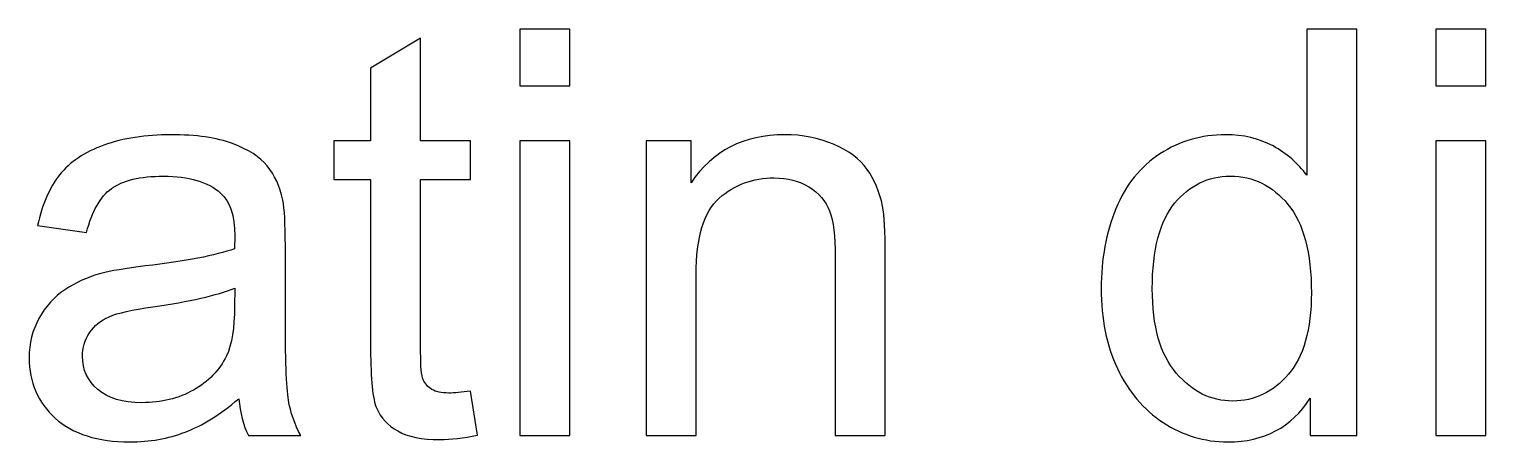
# Model space of a CAD drawing. Header units: centimetres. Extents: x -93 to 10, y -23 to 17.
# Drawn here: x -2.479 to 1.863, y -1.681 to -0.45 of the extents above; entities that cross this region are included whole.
import ezdxf

# ---------------------------------------------------------------- set-up
doc = ezdxf.new("R2010")
doc.units = ezdxf.units.CM
doc.header["$MEASUREMENT"] = 0
doc.layers.add('CASE_LAYER', color=7, linetype='Continuous')

msp = doc.modelspace()

# ---------------------------------------------------------------- linework, layer by layer
at = {"layer": 'CASE_LAYER', "color": 250}
for points, knots in [([(-1.16311, -1.52921), (-1.16311, -1.52921), (-1.14279, -1.66073), (-1.14279, -1.66073), (-1.18456, -1.66948), (-1.2221, -1.67399), (-1.25484, -1.67399), (-1.30874, -1.67399), (-1.35051, -1.66553), (-1.38042, -1.64831), (-1.41006, -1.6311), (-1.43094, -1.6088), (-1.44308, -1.58086), (-1.45521, -1.55292), (-1.46114, -1.49422), (-1.46114, -1.40475), (-1.46114, -1.40475), (-1.46114, -0.89845), (-1.46114, -0.89845), (-1.46114, -0.89845), (-1.57121, -0.89845), (-1.57121, -0.89845), (-1.57121, -0.89845), (-1.57121, -0.7833), (-1.57121, -0.7833), (-1.57121, -0.7833), (-1.46114, -0.7833), (-1.46114, -0.7833), (-1.46114, -0.7833), (-1.46114, -0.56599), (-1.46114, -0.56599), (-1.46114, -0.56599), (-1.31213, -0.47653), (-1.31213, -0.47653), (-1.31213, -0.47653), (-1.31213, -0.7833), (-1.31213, -0.7833), (-1.31213, -0.7833), (-1.16311, -0.7833), (-1.16311, -0.7833), (-1.16311, -0.7833), (-1.16311, -0.89845), (-1.16311, -0.89845), (-1.16311, -0.89845), (-1.31213, -0.89845), (-1.31213, -0.89845), (-1.31213, -0.89845), (-1.31213, -1.41322), (-1.31213, -1.41322), (-1.31213, -1.45584), (-1.30959, -1.48321), (-1.30423, -1.49535), (-1.29915, -1.50748), (-1.29068, -1.51708), (-1.27883, -1.52442), (-1.26697, -1.53147), (-1.25004, -1.53514), (-1.22803, -1.53514), (-1.21166, -1.53514), (-1.18993, -1.53316), (-1.16311, -1.52921)], [0, 0, 0, 0, 0.05, 0.05, 0.05, 0.1, 0.1, 0.1, 0.15, 0.15, 0.15, 0.2, 0.2, 0.2, 0.25, 0.25, 0.25, 0.3, 0.3, 0.3, 0.35, 0.35, 0.35, 0.4, 0.4, 0.4, 0.45, 0.45, 0.45, 0.5, 0.5, 0.5, 0.55, 0.55, 0.55, 0.6, 0.6, 0.6, 0.65, 0.65, 0.65, 0.7, 0.7, 0.7, 0.75, 0.75, 0.75, 0.8, 0.8, 0.8, 0.85, 0.85, 0.85, 0.9, 0.9, 0.9, 0.95, 0.95, 0.95, 1, 1, 1, 1]), ([(-1.01608, -0.61905), (-1.01608, -0.61905), (-1.01608, -0.44972), (-1.01608, -0.44972), (-1.01608, -0.44972), (-0.86707, -0.44972), (-0.86707, -0.44972), (-0.86707, -0.44972), (-0.86707, -0.61905), (-0.86707, -0.61905), (-0.86707, -0.61905), (-1.01608, -0.61905), (-1.01608, -0.61905)], [0, 0, 0, 0, 0.25, 0.25, 0.25, 0.5, 0.5, 0.5, 0.75, 0.75, 0.75, 1, 1, 1, 1]), ([(1.33962, -1.66214), (1.33962, -1.66214), (1.33962, -1.55066), (1.33962, -1.55066), (1.28402, -1.6373), (1.20217, -1.68077), (1.09408, -1.68077), (1.02409, -1.68077), (0.95974, -1.66158), (0.90133, -1.62291), (0.84262, -1.58453), (0.79719, -1.53062), (0.76473, -1.46176), (0.73256, -1.39262), (0.71647, -1.31331), (0.71647, -1.22357), (0.71647, -1.13608), (0.73115, -1.05677), (0.76021, -0.98537), (0.78957, -0.91425), (0.83331, -0.8595), (0.89173, -0.82168), (0.94987, -0.78358), (1.01534, -0.76468), (1.08731, -0.76468), (1.14037, -0.76468), (1.1875, -0.77596), (1.2287, -0.79826), (1.26991, -0.82055), (1.30349, -0.84991), (1.32946, -0.88575), (1.32946, -0.88575), (1.32946, -0.44972), (1.32946, -0.44972), (1.32946, -0.44972), (1.47847, -0.44972), (1.47847, -0.44972), (1.47847, -0.44972), (1.47847, -1.66214), (1.47847, -1.66214), (1.47847, -1.66214), (1.33962, -1.66214), (1.33962, -1.66214)], [0, 0, 0, 0, 0.0714286, 0.0714286, 0.0714286, 0.1428571, 0.1428571, 0.1428571, 0.2142857, 0.2142857, 0.2142857, 0.2857143, 0.2857143, 0.2857143, 0.3571429, 0.3571429, 0.3571429, 0.4285714, 0.4285714, 0.4285714, 0.5, 0.5, 0.5, 0.5714286, 0.5714286, 0.5714286, 0.6428571, 0.6428571, 0.6428571, 0.7142857, 0.7142857, 0.7142857, 0.7857143, 0.7857143, 0.7857143, 0.8571429, 0.8571429, 0.8571429, 0.9285714, 0.9285714, 0.9285714, 1, 1, 1, 1]), ([(1.71412, -0.61905), (1.71412, -0.61905), (1.71412, -0.44972), (1.71412, -0.44972), (1.71412, -0.44972), (1.86313, -0.44972), (1.86313, -0.44972), (1.86313, -0.44972), (1.86313, -0.61905), (1.86313, -0.61905), (1.86313, -0.61905), (1.71412, -0.61905), (1.71412, -0.61905)], [0, 0, 0, 0, 0.25, 0.25, 0.25, 0.5, 0.5, 0.5, 0.75, 0.75, 0.75, 1, 1, 1, 1]), ([(-1.85427, -1.55207), (-1.90959, -1.5992), (-1.96293, -1.63222), (-2.01401, -1.6517), (-2.06509, -1.67117), (-2.11984, -1.68077), (-2.17854, -1.68077), (-2.27506, -1.68077), (-2.34929, -1.65734), (-2.40122, -1.61021), (-2.45315, -1.56336), (-2.47911, -1.50325), (-2.47911, -1.43015), (-2.47911, -1.38726), (-2.46923, -1.34803), (-2.44976, -1.31247), (-2.43, -1.27691), (-2.40432, -1.24869), (-2.37271, -1.22724), (-2.34082, -1.20579), (-2.30526, -1.18942), (-2.26547, -1.17841), (-2.23612, -1.17079), (-2.19181, -1.16345), (-2.13282, -1.15612), (-2.0126, -1.14201), (-1.9237, -1.12479), (-1.86697, -1.10503), (-1.86641, -1.08471), (-1.86612, -1.07173), (-1.86612, -1.06637), (-1.86612, -1.00597), (-1.88024, -0.96336), (-1.90846, -0.93852), (-1.94656, -0.90494), (-2.00328, -0.88829), (-2.07836, -0.88829), (-2.14863, -0.88829), (-2.20056, -0.90071), (-2.23386, -0.92526), (-2.26744, -0.94981), (-2.292, -0.99327), (-2.30808, -1.05593), (-2.30808, -1.05593), (-2.45371, -1.03561), (-2.45371, -1.03561), (-2.44045, -0.97324), (-2.41871, -0.92272), (-2.38823, -0.88434), (-2.35775, -0.84595), (-2.31373, -0.8166), (-2.25615, -0.79572), (-2.19886, -0.77512), (-2.13198, -0.76468), (-2.05634, -0.76468), (-1.98127, -0.76468), (-1.92003, -0.77342), (-1.8729, -0.7912), (-1.82605, -0.80898), (-1.79134, -0.831), (-1.76932, -0.85781), (-1.74731, -0.88462), (-1.73179, -0.91849), (-1.72276, -0.95941), (-1.71796, -0.98481), (-1.71542, -1.03053), (-1.71542, -1.09629), (-1.71542, -1.09629), (-1.71542, -1.29384), (-1.71542, -1.29384), (-1.71542, -1.43185), (-1.71231, -1.51905), (-1.7061, -1.55602), (-1.70018, -1.593), (-1.68776, -1.62827), (-1.6697, -1.66214), (-1.6697, -1.66214), (-1.82548, -1.66214), (-1.82548, -1.66214), (-1.84044, -1.63081), (-1.85004, -1.59412), (-1.85427, -1.55207)], [0, 0, 0, 0, 0.037037, 0.037037, 0.037037, 0.0740741, 0.0740741, 0.0740741, 0.1111111, 0.1111111, 0.1111111, 0.1481481, 0.1481481, 0.1481481, 0.1851852, 0.1851852, 0.1851852, 0.2222222, 0.2222222, 0.2222222, 0.2592593, 0.2592593, 0.2592593, 0.2962963, 0.2962963, 0.2962963, 0.3333333, 0.3333333, 0.3333333, 0.3703704, 0.3703704, 0.3703704, 0.4074074, 0.4074074, 0.4074074, 0.4444444, 0.4444444, 0.4444444, 0.4814815, 0.4814815, 0.4814815, 0.5185185, 0.5185185, 0.5185185, 0.5555556, 0.5555556, 0.5555556, 0.5925926, 0.5925926, 0.5925926, 0.6296296, 0.6296296, 0.6296296, 0.6666667, 0.6666667, 0.6666667, 0.7037037, 0.7037037, 0.7037037, 0.7407407, 0.7407407, 0.7407407, 0.7777778, 0.7777778, 0.7777778, 0.8148148, 0.8148148, 0.8148148, 0.8518519, 0.8518519, 0.8518519, 0.8888889, 0.8888889, 0.8888889, 0.9259259, 0.9259259, 0.9259259, 0.962963, 0.962963, 0.962963, 1, 1, 1, 1]), ([(-0.63988, -1.66214), (-0.63988, -1.66214), (-0.63988, -0.7833), (-0.63988, -0.7833), (-0.63988, -0.7833), (-0.50611, -0.7833), (-0.50611, -0.7833), (-0.50611, -0.7833), (-0.50611, -0.90804), (-0.50611, -0.90804), (-0.44176, -0.81237), (-0.34863, -0.76468), (-0.22699, -0.76468), (-0.17393, -0.76468), (-0.12539, -0.77427), (-0.08108, -0.79318), (-0.03677, -0.81209), (-0.00347, -0.83721), (0.01854, -0.86797), (0.04056, -0.89873), (0.05608, -0.93542), (0.06483, -0.97775), (0.07019, -1.00541), (0.07301, -1.05367), (0.07301, -1.12253), (0.07301, -1.12253), (0.07301, -1.66214), (0.07301, -1.66214), (0.07301, -1.66214), (-0.076, -1.66214), (-0.076, -1.66214), (-0.076, -1.66214), (-0.076, -1.12818), (-0.076, -1.12818), (-0.076, -1.0675), (-0.08165, -1.02206), (-0.09322, -0.99215), (-0.10479, -0.96223), (-0.12539, -0.93824), (-0.15474, -0.92018), (-0.18409, -0.9024), (-0.21881, -0.89337), (-0.25832, -0.89337), (-0.32153, -0.89337), (-0.376, -0.91341), (-0.42201, -0.95376), (-0.46801, -0.99384), (-0.49087, -1.07032), (-0.49087, -1.18265), (-0.49087, -1.18265), (-0.49087, -1.66214), (-0.49087, -1.66214), (-0.49087, -1.66214), (-0.63988, -1.66214), (-0.63988, -1.66214)], [0, 0, 0, 0, 0.0555556, 0.0555556, 0.0555556, 0.1111111, 0.1111111, 0.1111111, 0.1666667, 0.1666667, 0.1666667, 0.2222222, 0.2222222, 0.2222222, 0.2777778, 0.2777778, 0.2777778, 0.3333333, 0.3333333, 0.3333333, 0.3888889, 0.3888889, 0.3888889, 0.4444444, 0.4444444, 0.4444444, 0.5, 0.5, 0.5, 0.5555556, 0.5555556, 0.5555556, 0.6111111, 0.6111111, 0.6111111, 0.6666667, 0.6666667, 0.6666667, 0.7222222, 0.7222222, 0.7222222, 0.7777778, 0.7777778, 0.7777778, 0.8333333, 0.8333333, 0.8333333, 0.8888889, 0.8888889, 0.8888889, 0.9444444, 0.9444444, 0.9444444, 1, 1, 1, 1]), ([(-1.01608, -1.66214), (-1.01608, -1.66214), (-1.01608, -0.7833), (-1.01608, -0.7833), (-1.01608, -0.7833), (-0.86707, -0.7833), (-0.86707, -0.7833), (-0.86707, -0.7833), (-0.86707, -1.66214), (-0.86707, -1.66214), (-0.86707, -1.66214), (-1.01608, -1.66214), (-1.01608, -1.66214)], [0, 0, 0, 0, 0.25, 0.25, 0.25, 0.5, 0.5, 0.5, 0.75, 0.75, 0.75, 1, 1, 1, 1]), ([(1.71412, -1.66214), (1.71412, -1.66214), (1.71412, -0.7833), (1.71412, -0.7833), (1.71412, -0.7833), (1.86313, -0.7833), (1.86313, -0.7833), (1.86313, -0.7833), (1.86313, -1.66214), (1.86313, -1.66214), (1.86313, -1.66214), (1.71412, -1.66214), (1.71412, -1.66214)], [0, 0, 0, 0, 0.25, 0.25, 0.25, 0.5, 0.5, 0.5, 0.75, 0.75, 0.75, 1, 1, 1, 1]), ([(0.86887, -1.22385), (0.86887, -1.33617), (0.89258, -1.41999), (0.94027, -1.47559), (0.98768, -1.53119), (1.04385, -1.55885), (1.10848, -1.55885), (1.17367, -1.55885), (1.22898, -1.53232), (1.2747, -1.47926), (1.32014, -1.4262), (1.343, -1.34521), (1.343, -1.23627), (1.343, -1.11661), (1.31986, -1.02855), (1.27329, -0.97239), (1.22701, -0.91623), (1.16972, -0.88829), (1.1017, -0.88829), (1.03538, -0.88829), (0.98006, -0.9151), (0.93547, -0.969), (0.89117, -1.02291), (0.86887, -1.10786), (0.86887, -1.22385)], [0, 0, 0, 0, 0.125, 0.125, 0.125, 0.25, 0.25, 0.25, 0.375, 0.375, 0.375, 0.5, 0.5, 0.5, 0.625, 0.625, 0.625, 0.75, 0.75, 0.75, 0.875, 0.875, 0.875, 1, 1, 1, 1]), ([(-1.86612, -1.22187), (-1.92031, -1.24389), (-2.00159, -1.26251), (-2.10996, -1.27775), (-2.17149, -1.2865), (-2.21495, -1.29638), (-2.24035, -1.30739), (-2.26575, -1.31839), (-2.28522, -1.33448), (-2.29905, -1.35537), (-2.31288, -1.37653), (-2.31994, -1.39996), (-2.31994, -1.42592), (-2.31994, -1.46515), (-2.30498, -1.49817), (-2.27478, -1.52442), (-2.24458, -1.55066), (-2.20056, -1.56393), (-2.1427, -1.56393), (-2.08541, -1.56393), (-2.03433, -1.55151), (-1.98946, -1.52639), (-1.94486, -1.50156), (-1.91184, -1.46741), (-1.89096, -1.42423), (-1.87487, -1.39064), (-1.86697, -1.34125), (-1.86697, -1.27606), (-1.86697, -1.27606), (-1.86612, -1.22187), (-1.86612, -1.22187)], [0, 0, 0, 0, 0.1, 0.1, 0.1, 0.2, 0.2, 0.2, 0.3, 0.3, 0.3, 0.4, 0.4, 0.4, 0.5, 0.5, 0.5, 0.6, 0.6, 0.6, 0.7, 0.7, 0.7, 0.8, 0.8, 0.8, 0.9, 0.9, 0.9, 1, 1, 1, 1])]:
    msp.add_open_spline(points, degree=3, knots=knots, dxfattribs=at)

doc.saveas('drawing.dxf')
